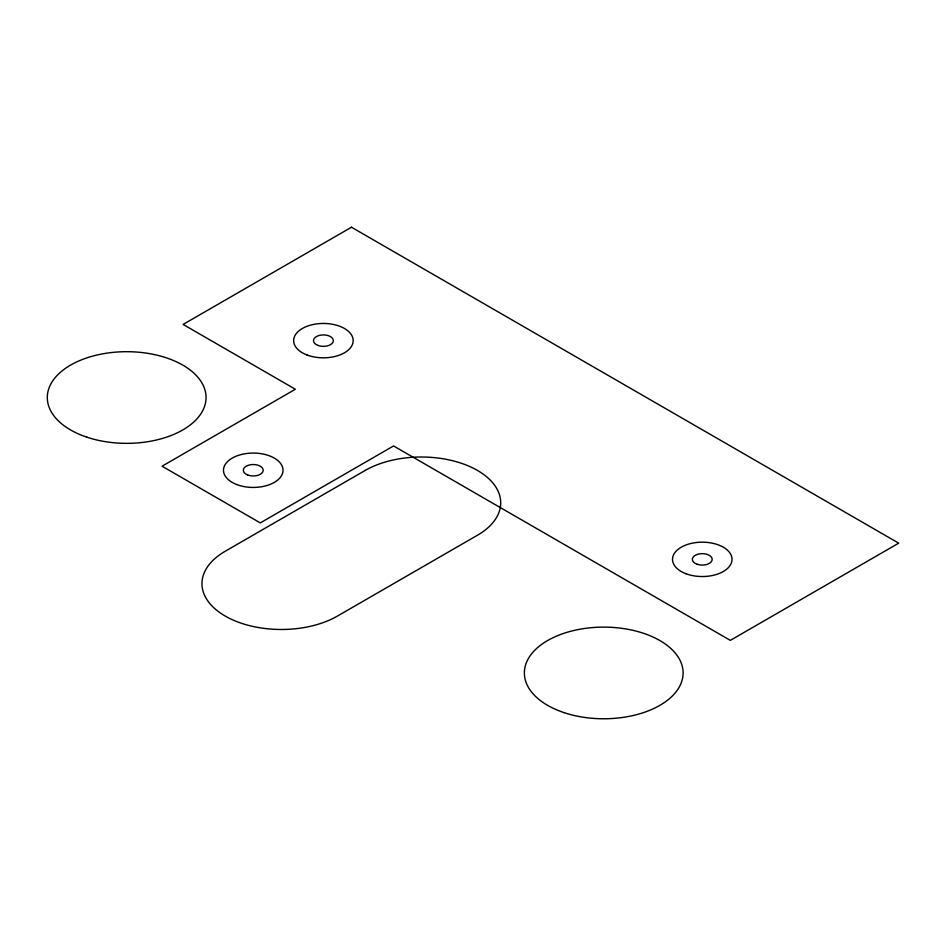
<?xml version="1.0" encoding="UTF-8"?>
<svg xmlns="http://www.w3.org/2000/svg" width="946" height="946" viewBox="0 0 946 946"><rect width="100%" height="100%" fill="white"/><g stroke="black" fill="none" stroke-linecap="round" stroke-linejoin="round"><path stroke-width="1.42" d="M351.486 227.229L183.11 324.431L295.353 389.244L162.062 466.201L260.28 522.902L393.571 445.944L730.324 640.371L898.7 543.158L351.486 227.229M365.203 470.434L225.207 551.258A79.369 45.822 0 0 0 225.207 616.059A79.369 45.822 0 0 0 337.45 616.059L477.458 535.235A79.369 45.822 0 0 0 477.458 470.434A79.369 45.822 0 0 0 365.203 470.434M86.985 437.206A79.369 45.822 0 0 0 206.051 397.521A79.369 45.822 0 0 0 86.985 357.836A79.369 45.822 0 0 0 86.985 437.206M564.053 712.634A79.369 45.822 0 0 0 683.107 672.949A79.369 45.822 0 0 0 564.053 633.264A79.369 45.822 0 0 0 564.053 712.634M247.757 475.01A9.921 5.723 0 0 0 263.165 470.623A9.921 5.723 0 0 0 248.881 465.113A9.921 5.723 0 0 0 247.757 475.01M317.903 345.396A9.921 5.723 0 0 0 333.323 341.009A9.921 5.723 0 0 0 319.039 335.499A9.921 5.723 0 0 0 317.903 345.396M697.308 564.324A9.921 5.723 0 0 0 712.184 559.358A9.921 5.723 0 0 0 697.308 554.403A9.921 5.723 0 0 0 697.308 564.324M306.882 354.927A29.764 17.182 0 0 0 353.118 341.754A29.764 17.182 0 0 0 310.253 325.223A29.764 17.182 0 0 0 306.882 354.927M236.725 484.541A29.764 17.182 0 0 0 282.96 471.368A29.764 17.182 0 0 0 240.095 454.837A29.764 17.182 0 0 0 236.725 484.541M685.732 573.643A29.764 17.182 0 0 0 731.968 560.481A29.764 17.182 0 0 0 689.102 543.95A29.764 17.182 0 0 0 685.732 573.643"/></g></svg>
